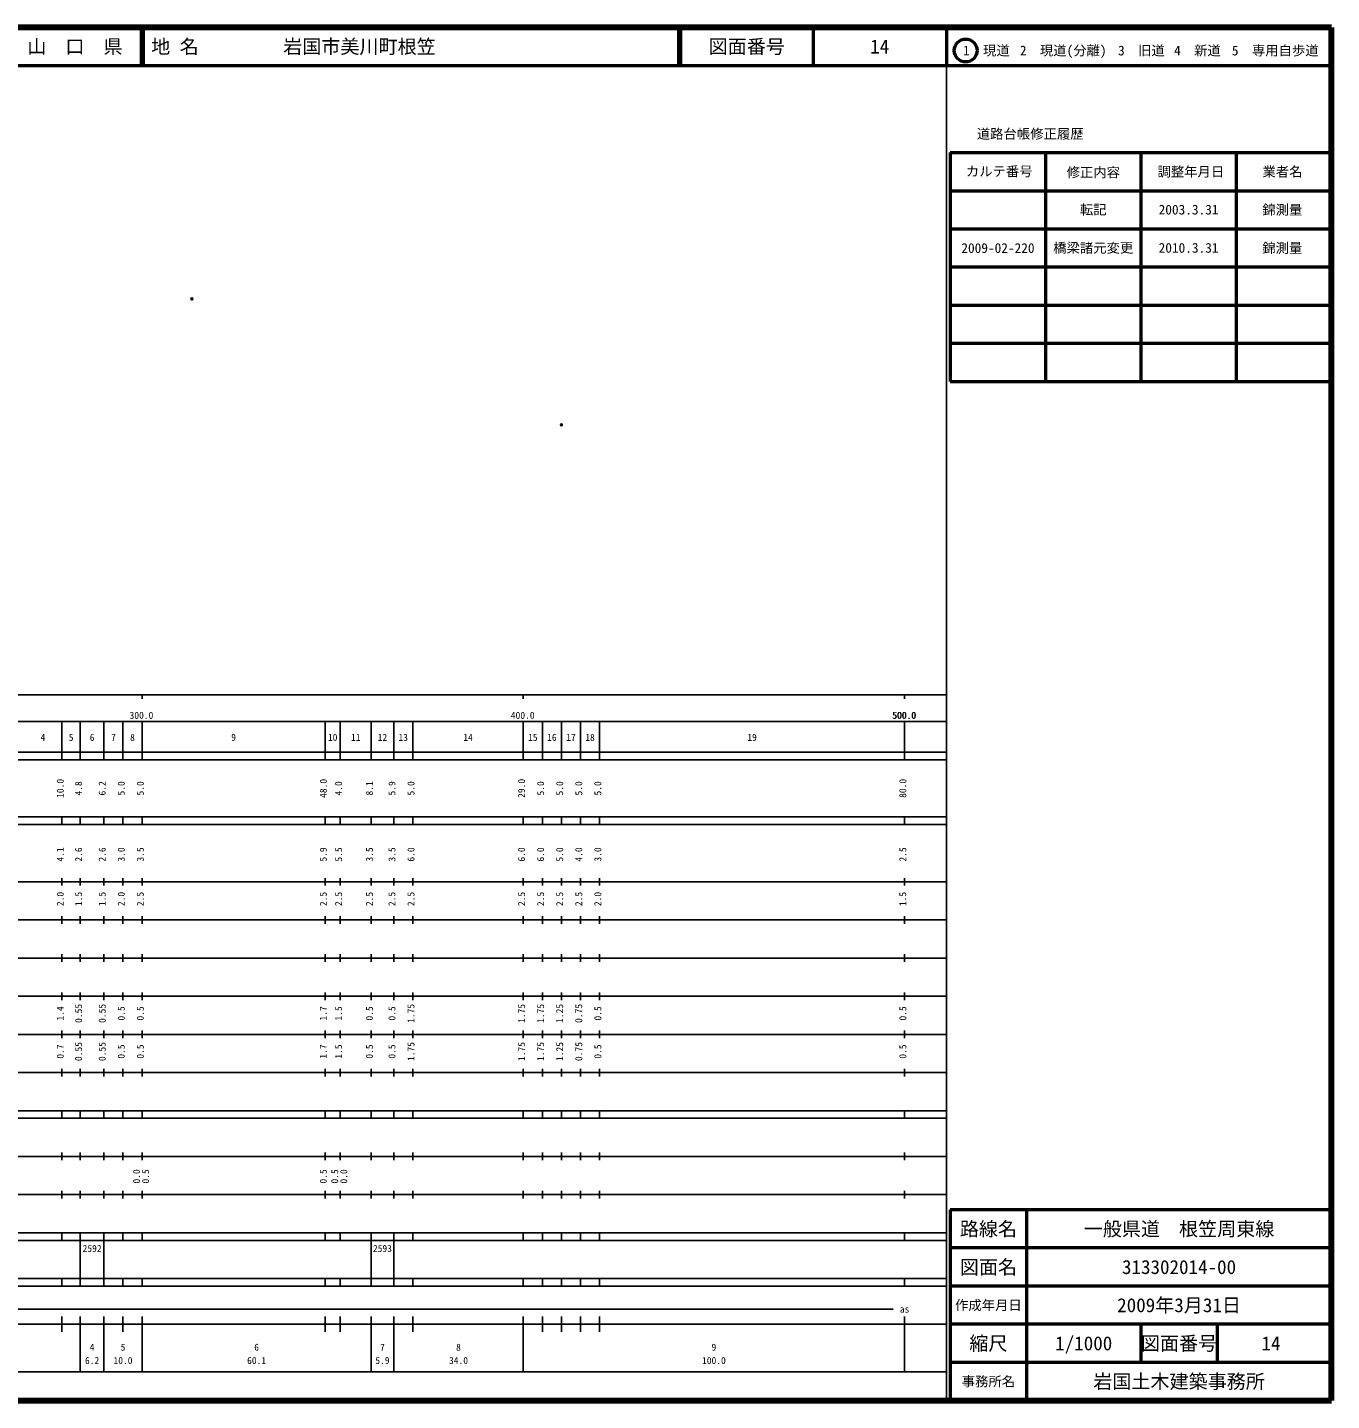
# Model space of a CAD drawing. Units: millimetres on the paper. Extents: x 40 to 680, y 20 to 380.
# Drawn here: x 337.9 to 680, y 20 to 380 of the extents above; entities that cross this region are included whole.
import ezdxf
from ezdxf.enums import TextEntityAlignment as Align

# ---------------------------------------------------------------- set-up
doc = ezdxf.new("R2010")
doc.units = ezdxf.units.MM
doc.header["$PDMODE"] = 32
doc.header["$PDSIZE"] = 0.5
doc.layers.add('M-OTRS', color=6, linetype='Continuous')
doc.layers.add('M-TTL-TXT', color=7, linetype='Continuous')
for name, color, linetype, lineweight in [('M-TTL', 2, 'Continuous', 140), ('M-TTL-BAND', 7, 'Continuous', 25), ('M-TTL-FRAM', 2, 'Continuous', 50), ('M-TTL-LINE', 7, 'Continuous', 50)]:
    doc.layers.add(name, color=color, linetype=linetype, lineweight=lineweight)
doc.styles.add('ＭＳ ゴシック', font='')
doc.styles.get('ＭＳ ゴシック').set_extended_font_data('MS Gothic')

msp = doc.modelspace()

# ---------------------------------------------------------------- linework, layer by layer
at = {"layer": 'M-OTRS'}
for p in [(381.075, 308.863), (477.979, 275.811)]:
    msp.add_point(p, dxfattribs=at)
at = {"layer": 'M-TTL'}
for p, q in [((680, 380), (40, 380)), ((680, 20), (680, 380)), ((40, 20), (680, 20))]:
    msp.add_line(p, q, dxfattribs=at)
at = {"layer": 'M-TTL-BAND'}
for p, q in [((579, 20), (579, 370)), ((40, 205), (579, 205)), ((368, 205), (368, 204)), ((468, 205), (468, 204)), ((568, 205), (568, 204)), ((68, 198), (579, 198)), ((347, 188), (347, 198)), ((351.8, 188), (351.8, 198)), ((358, 188), (358, 198)), ((363, 188), (363, 198)), ((368, 188), (368, 198)), ((416, 188), (416, 198)), ((420, 188), (420, 198)), ((428.1, 188), (428.1, 198)), ((434, 188), (434, 198)), ((439, 188), (439, 198)), ((468, 188), (468, 198)), ((473, 188), (473, 198)), ((478, 188), (478, 198)), ((483, 188), (483, 198)), ((488, 188), (488, 198)), ((568, 188), (568, 198)), ((40, 190), (579, 190)), ((40, 188), (579, 188)), ((40, 173), (579, 173)), ((347, 171), (347, 173)), ((351.8, 171), (351.8, 173)), ((358, 171), (358, 173)), ((363, 171), (363, 173)), ((368, 171), (368, 173)), ((416, 171), (416, 173)), ((420, 171), (420, 173)), ((428.1, 171), (428.1, 173)), ((434, 171), (434, 173)), ((439, 171), (439, 173)), ((468, 171), (468, 173)), ((473, 171), (473, 173)), ((478, 171), (478, 173)), ((483, 171), (483, 173)), ((488, 171), (488, 173)), ((568, 171), (568, 173)), ((40, 171), (579, 171)), ((40, 156), (579, 156)), ((347, 155), (347, 157)), ((351.8, 155), (351.8, 157)), ((358, 155), (358, 157)), ((363, 155), (363, 157)), ((368, 155), (368, 157)), ((416, 155), (416, 157)), ((420, 155), (420, 157)), ((428.1, 155), (428.1, 157)), ((434, 155), (434, 157)), ((439, 155), (439, 157)), ((468, 155), (468, 157)), ((473, 155), (473, 157)), ((478, 155), (478, 157)), ((483, 155), (483, 157)), ((488, 155), (488, 157)), ((568, 155), (568, 157)), ((46, 146), (579, 146)), ((347, 145), (347, 147)), ((351.8, 145), (351.8, 147)), ((358, 145), (358, 147)), ((363, 145), (363, 147)), ((368, 145), (368, 147)), ((416, 145), (416, 147)), ((420, 145), (420, 147)), ((428.1, 145), (428.1, 147)), ((434, 145), (434, 147)), ((439, 145), (439, 147)), ((468, 145), (468, 147)), ((473, 145), (473, 147)), ((478, 145), (478, 147)), ((483, 145), (483, 147)), ((488, 145), (488, 147)), ((568, 145), (568, 147)), ((347, 135), (347, 137)), ((351.8, 135), (351.8, 137)), ((358, 135), (358, 137)), ((363, 135), (363, 137)), ((368, 135), (368, 137)), ((416, 135), (416, 137)), ((420, 135), (420, 137)), ((428.1, 135), (428.1, 137)), ((434, 135), (434, 137)), ((439, 135), (439, 137)), ((468, 135), (468, 137)), ((473, 135), (473, 137)), ((478, 135), (478, 137)), ((483, 135), (483, 137)), ((488, 135), (488, 137)), ((568, 135), (568, 137)), ((52, 136), (579, 136)), ((46, 126), (579, 126)), ((347, 125), (347, 127)), ((351.8, 125), (351.8, 127)), ((358, 125), (358, 127)), ((363, 125), (363, 127)), ((368, 125), (368, 127)), ((416, 125), (416, 127)), ((420, 125), (420, 127)), ((428.1, 125), (428.1, 127)), ((434, 125), (434, 127)), ((439, 125), (439, 127)), ((468, 125), (468, 127)), ((473, 125), (473, 127)), ((478, 125), (478, 127)), ((483, 125), (483, 127)), ((488, 125), (488, 127)), ((568, 125), (568, 127)), ((52, 116), (579, 116)), ((347, 115), (347, 117)), ((351.8, 115), (351.8, 117)), ((358, 115), (358, 117)), ((363, 115), (363, 117)), ((368, 115), (368, 117)), ((416, 115), (416, 117)), ((420, 115), (420, 117)), ((428.1, 115), (428.1, 117)), ((434, 115), (434, 117)), ((439, 115), (439, 117)), ((468, 115), (468, 117)), ((473, 115), (473, 117)), ((478, 115), (478, 117)), ((483, 115), (483, 117)), ((488, 115), (488, 117)), ((568, 115), (568, 117)), ((46, 106), (579, 106)), ((347, 105), (347, 107)), ((351.8, 105), (351.8, 107)), ((358, 105), (358, 107)), ((363, 105), (363, 107)), ((368, 105), (368, 107)), ((416, 105), (416, 107)), ((420, 105), (420, 107)), ((428.1, 105), (428.1, 107)), ((434, 105), (434, 107)), ((439, 105), (439, 107)), ((468, 105), (468, 107)), ((473, 105), (473, 107)), ((478, 105), (478, 107)), ((483, 105), (483, 107)), ((488, 105), (488, 107)), ((568, 105), (568, 107)), ((40, 96), (579, 96)), ((40, 94), (579, 94)), ((347, 94), (347, 96)), ((351.8, 94), (351.8, 96)), ((358, 94), (358, 96)), ((363, 94), (363, 96)), ((368, 94), (368, 96)), ((416, 94), (416, 96)), ((420, 94), (420, 96)), ((428.1, 94), (428.1, 96)), ((434, 94), (434, 96)), ((439, 94), (439, 96)), ((468, 94), (468, 96)), ((473, 94), (473, 96)), ((478, 94), (478, 96)), ((483, 94), (483, 96)), ((488, 94), (488, 96)), ((568, 94), (568, 96)), ((49, 84), (579, 84)), ((347, 83), (347, 85)), ((351.8, 83), (351.8, 85)), ((358, 83), (358, 85)), ((363, 83), (363, 85)), ((368, 83), (368, 85)), ((416, 83), (416, 85)), ((420, 83), (420, 85)), ((428.1, 83), (428.1, 85)), ((434, 83), (434, 85)), ((439, 83), (439, 85)), ((468, 83), (468, 85)), ((473, 83), (473, 85)), ((478, 83), (478, 85)), ((483, 83), (483, 85)), ((488, 83), (488, 85)), ((568, 83), (568, 85)), ((40, 74), (579, 74)), ((347, 73), (347, 75)), ((351.8, 73), (351.8, 75)), ((358, 73), (358, 75)), ((363, 73), (363, 75)), ((368, 73), (368, 75)), ((416, 73), (416, 75)), ((420, 73), (420, 75)), ((428.1, 73), (428.1, 75)), ((434, 73), (434, 75)), ((439, 73), (439, 75)), ((468, 73), (468, 75)), ((473, 73), (473, 75)), ((478, 73), (478, 75)), ((483, 73), (483, 75)), ((488, 73), (488, 75)), ((568, 73), (568, 75)), ((40, 64), (579, 64)), ((40, 62), (579, 62)), ((347, 62), (347, 64)), ((351.8, 62), (351.8, 64)), ((351.8, 52), (351.8, 62)), ((358, 62), (358, 64)), ((358, 52), (358, 62)), ((363, 62), (363, 64)), ((368, 62), (368, 64)), ((416, 62), (416, 64)), ((420, 62), (420, 64)), ((428.1, 62), (428.1, 64)), ((428.1, 52), (428.1, 62)), ((434, 62), (434, 64)), ((434, 52), (434, 62)), ((439, 62), (439, 64)), ((468, 62), (468, 64)), ((473, 62), (473, 64)), ((478, 62), (478, 64)), ((483, 62), (483, 64)), ((488, 62), (488, 64)), ((568, 62), (568, 64)), ((40, 52), (579, 52)), ((347, 50), (347, 52)), ((351.8, 50), (351.8, 52)), ((358, 50), (358, 52)), ((363, 50), (363, 52)), ((368, 50), (368, 52)), ((416, 50), (416, 52)), ((420, 50), (420, 52)), ((428.1, 50), (428.1, 52)), ((434, 50), (434, 52)), ((439, 50), (439, 52)), ((468, 50), (468, 52)), ((473, 50), (473, 52)), ((478, 50), (478, 52)), ((483, 50), (483, 52)), ((488, 50), (488, 52)), ((568, 50), (568, 52)), ((40, 50), (579, 50)), ((71, 44), (565, 44)), ((40, 40), (579, 40)), ((347, 38), (347, 42)), ((351.8, 27.5), (351.8, 42)), ((358, 27.5), (358, 42)), ((363, 38), (363, 42)), ((368, 27.5), (368, 42)), ((416, 38), (416, 42)), ((420, 38), (420, 42)), ((428.1, 27.5), (428.1, 42)), ((434, 27.5), (434, 42)), ((439, 38), (439, 42)), ((468, 27.5), (468, 42)), ((473, 38), (473, 42)), ((478, 38), (478, 42)), ((483, 38), (483, 42)), ((488, 38), (488, 42)), ((568, 27.5), (568, 42)), ((68, 27.5), (579, 27.5))]:
    msp.add_line(p, q, dxfattribs=at)
at = {"layer": 'M-TTL-FRAM'}
for p, q in [((580, 347.197), (580, 287.197)), ((580, 347.197), (680, 347.197)), ((580, 287.197), (680, 287.197)), ((680, 70), (580, 70)), ((580, 70), (580, 20))]:
    msp.add_line(p, q, dxfattribs=at)
at = {"layer": 'M-TTL-LINE'}
for p, q in [((367.75, 380), (367.75, 370)), ((368.25, 380), (368.25, 370)), ((508.747, 380), (508.747, 370)), ((509.247, 380), (509.247, 370)), ((543.997, 380), (543.997, 370)), ((579, 380), (579, 370)), ((40, 370), (680, 370)), ((605, 347.197), (605, 287.197)), ((630, 347.197), (630, 287.197)), ((655, 347.197), (655, 287.197)), ((580, 337.197), (680, 337.197)), ((580, 327.197), (680, 327.197)), ((580, 317.197), (680, 317.197)), ((580, 307.197), (680, 307.197)), ((580, 297.197), (680, 297.197)), ((600, 70), (600, 20)), ((680, 60), (580, 60)), ((680, 50), (580, 50)), ((680, 40), (580, 40)), ((630, 40), (630, 30)), ((650, 40), (650, 30)), ((680, 30), (580, 30))]:
    msp.add_line(p, q, dxfattribs=at)
msp.add_circle((584.031, 373.958), 3, dxfattribs=at)

# ---------------------------------------------------------------- texts
at = {"layer": 'M-TTL-BAND', "style": 'ＭＳ ゴシック'}
for s, p in [('300.0', (367.844, 198.195)), ('400.0', (467.844, 198.195)), ('500.0', (567.844, 198.195)), ('500.0', (568, 198.195)), ('4', (342, 192.405)), ('5', (349.4, 192.405)), ('6', (354.9, 192.405)), ('7', (360.5, 192.405)), ('8', (365.5, 192.405)), ('9', (392, 192.405)), ('10', (418, 192.405)), ('11', (424.05, 192.405)), ('12', (431.05, 192.405)), ('13', (436.5, 192.405)), ('14', (453.5, 192.405)), ('15', (470.5, 192.405)), ('16', (475.5, 192.405)), ('17', (480.5, 192.405)), ('18', (485.5, 192.405)), ('19', (528, 192.405)), ('as', (568, 42.5)), ('4', (354.9, 32.523)), ('5', (363, 32.523)), ('6', (398.05, 32.523)), ('7', (431.05, 32.523)), ('8', (451, 32.523)), ('9', (518, 32.523)), ('6.2', (354.9, 29.033)), ('10.0', (363, 29.033)), ('60.1', (398.05, 29.033)), ('5.9', (431.05, 29.033)), ('34.0', (451, 29.033)), ('100.0', (518, 29.033))]:
    msp.add_text(s, height=1.833, dxfattribs=at).set_placement(p, align=Align.BOTTOM_CENTER)
for s, p in [('10.0', (348, 180.5)), ('4.8', (352.8, 180.5)), ('6.2', (359, 180.5)), ('5.0', (364, 180.5)), ('5.0', (369, 180.5)), ('48.0', (417, 180.5)), ('4.0', (421, 180.5)), ('8.1', (429.1, 180.5)), ('5.9', (435, 180.5)), ('5.0', (440, 180.5)), ('29.0', (469, 180.5)), ('5.0', (474, 180.5)), ('5.0', (479, 180.5)), ('5.0', (484, 180.5)), ('5.0', (489, 180.5)), ('80.0', (569, 180.5)), ('4.1', (348, 163.174)), ('2.6', (352.8, 163.174)), ('2.6', (359, 163.174)), ('3.0', (364, 163.174)), ('3.5', (369, 163.174)), ('5.9', (417, 163.174)), ('5.5', (421, 163.174)), ('3.5', (429.1, 163.174)), ('3.5', (435, 163.174)), ('6.0', (440, 163.174)), ('6.0', (469, 163.174)), ('6.0', (474, 163.174)), ('5.0', (479, 163.174)), ('4.0', (484, 163.174)), ('3.0', (489, 163.174)), ('2.5', (569, 163.174)), ('2.0', (348, 151.5)), ('1.5', (352.8, 151.5)), ('1.5', (359, 151.5)), ('2.0', (364, 151.5)), ('2.5', (369, 151.5)), ('2.5', (417, 151.5)), ('2.5', (421, 151.5)), ('2.5', (429.1, 151.5)), ('2.5', (435, 151.5)), ('2.5', (440, 151.5)), ('2.5', (469, 151.5)), ('2.5', (474, 151.5)), ('2.5', (479, 151.5)), ('2.5', (484, 151.5)), ('2.0', (489, 151.5)), ('1.5', (569, 151.5)), ('1.4', (348, 121.5)), ('0.55', (352.8, 121.5)), ('0.55', (359, 121.5)), ('0.5', (364, 121.5)), ('0.5', (369, 121.5)), ('1.7', (417, 121.5)), ('1.5', (421, 121.5)), ('0.5', (429.1, 121.5)), ('0.5', (435, 121.5)), ('1.75', (440, 121.5)), ('1.75', (469, 121.5)), ('1.75', (474, 121.5)), ('1.25', (479, 121.5)), ('0.75', (484, 121.5)), ('0.5', (489, 121.5)), ('0.5', (569, 121.5)), ('0.7', (348, 111.5)), ('0.55', (352.8, 111.5)), ('0.55', (359, 111.5)), ('0.5', (364, 111.5)), ('0.5', (369, 111.5)), ('1.7', (417, 111.5)), ('1.5', (421, 111.5)), ('0.5', (429.1, 111.5)), ('0.5', (435, 111.5)), ('1.75', (440, 111.5)), ('1.75', (469, 111.5)), ('1.75', (474, 111.5)), ('1.25', (479, 111.5)), ('0.75', (484, 111.5)), ('0.5', (489, 111.5)), ('0.5', (569, 111.5)), ('0.0', (368, 78.764)), ('0.5', (370.37, 78.764)), ('0.5', (417, 78.764)), ('0.5', (420, 78.764)), ('0.0', (422.37, 78.764))]:
    msp.add_text(s, height=1.833, rotation=90, dxfattribs=at).set_placement(p, align=Align.BOTTOM_CENTER)
for s, p in [('2592', (352.4, 58.405)), ('2593', (428.55, 58.405))]:
    msp.add_text(s, height=1.833, dxfattribs=at).set_placement(p, align=Align.BOTTOM_LEFT)
at = {"layer": 'M-TTL-TXT', "style": 'ＭＳ ゴシック'}
for s, height, p in [('山\u3000口\u3000県', 3.666, (350.375, 375)), ('図面番号', 3.666, (526.622, 375)), ('14', 3.666, (561.497, 375)), ('1\u3000現道', 2.566, (589.448, 373.958)), ('2\u3000現道(分離)', 2.566, (609.619, 373.958)), ('3\u3000旧道', 2.566, (630.121, 373.958)), ('4\u3000新道', 2.566, (644.824, 373.958)), ('5\u3000専用自歩道', 2.566, (665.228, 373.958)), ('道路台帳修正履歴', 2.566, (600.968, 352.113)), ('カルテ番号', 2.566, (592.839, 342.277)), ('修正内容', 2.566, (617.509, 342.023)), ('調整年月日', 2.566, (643.089, 342.197)), ('業者名', 2.566, (667.134, 342.197)), ('転記', 2.566, (617.5, 332.245)), ('2003.3.31', 2.566, (642.5, 332.245)), ('錦測量', 2.566, (667.077, 332.189)), ('2009-02-220', 2.566, (592.5, 322.165)), ('橋梁諸元変更', 2.566, (617.5, 322.222)), ('2010.3.31', 2.566, (642.5, 322.222)), ('錦測量', 2.566, (667.077, 322.165)), ('路線名', 3.666, (590, 65)), ('路線名', 3.666, (590, 65)), ('一般県道\u3000根笠周東線', 3.666, (640, 65)), ('図面名', 3.666, (590, 55)), ('図面名', 3.666, (590, 55)), ('313302014-00', 3.666, (640, 55)), ('2009年3月31日', 3.666, (640, 45)), ('作成年月日', 2.566, (590, 45)), ('作成年月日', 2.566, (590, 45)), ('縮尺', 3.666, (590, 35)), ('縮尺', 3.666, (590, 35)), ('1/1000', 3.666, (615, 35)), ('図面番号', 3.666, (640, 35)), ('図面番号', 3.666, (640, 35)), ('14', 3.666, (664.125, 35)), ('事務所名', 2.566, (590, 25)), ('事務所名', 2.566, (590, 25)), ('岩国土木建築事務所', 3.666, (640, 25))]:
    msp.add_text(s, height=height, dxfattribs=at).set_placement(p, align=Align.MIDDLE_CENTER)
for s, p in [('地 名', (370.38, 375)), ('岩国市美川町根笠', (405.024, 375))]:
    msp.add_text(s, height=3.666, dxfattribs=at).set_placement(p, align=Align.MIDDLE_LEFT)

doc.saveas('drawing.dxf')
